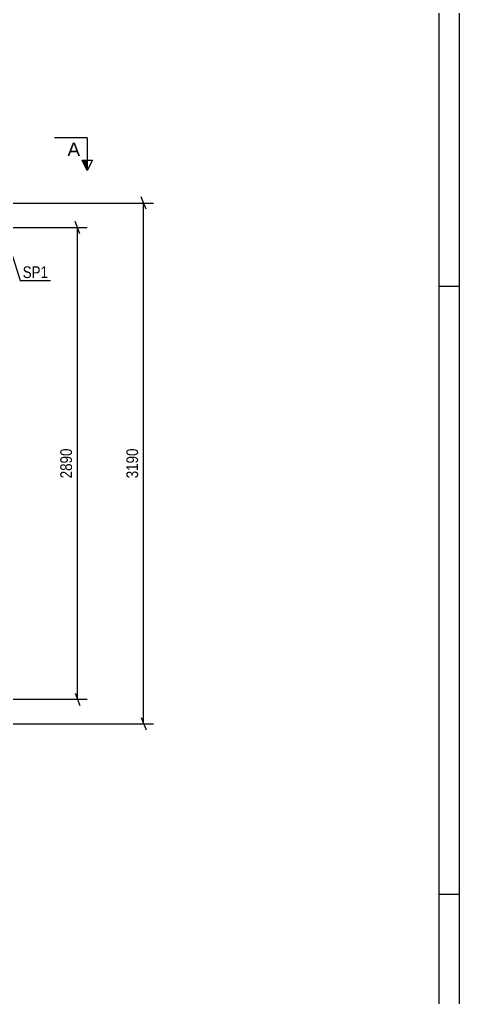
# Model space of a CAD drawing. Header units: millimetres. Extents: x -156 to 1033, y -616 to 225.
# Drawn here: x 924.6 to 1032.6, y -194.7 to 45 of the extents above; entities that cross this region are included whole.
import ezdxf

# ---------------------------------------------------------------- set-up
doc = ezdxf.new("R2010")
doc.units = ezdxf.units.MM
doc.styles.add('Arial', font='ARIAL.TTF', dxfattribs={"height": 0.2})
doc.styles.add('Arial Narrow', font='ARIALN.TTF', dxfattribs={"height": 0.2})

# ---------------------------------------------------------------- blocks, each defined once
blk = doc.blocks.new('Unknown-404205526-1162')
at = {"color": 5, "linetype": 'Continuous'}
for p, q in [((1032.58, -616.45), (1032.58, 224.55)), ((1027.58, -611.45), (1027.58, 219.55)), ((1032.58, -20.45), (1027.58, -20.45)), ((1032.58, -169.45), (1027.58, -169.45))]:
    blk.add_line(p, q, dxfattribs=at)
blk = doc.blocks.new('StraightDimension-404205526-2582 - 1399')
at = {"color": 7, "linetype": 'Continuous'}
for p, q in [((955.64, -1.5), (954.44, 1.5)), ((920.9, 0), (957.44, 0)), ((955.04, -127.6), (955.04, 0)), ((954.44, -126.1), (955.64, -129.1)), ((864.9, -127.6), (957.44, -127.6))]:
    blk.add_line(p, q, dxfattribs=at)
at = {"color": 0}
blk.add_wipeout([(954.29, -59.54), (950.09, -59.54), (950.09, -68.06), (954.29, -68.06)], dxfattribs=at)
at = {"color": 3, "style": 'Arial Narrow'}
blk.add_text('3190', height=2.863, rotation=90.0002, dxfattribs=at).set_placement((953.69, -67.46))
blk = doc.blocks.new('StraightDimension-404205526-3211 - 1399')
at = {"color": 7, "linetype": 'Continuous'}
for p, q in [((939.42, -7.5), (938.22, -4.5)), ((920.9, -6), (941.22, -6)), ((938.82, -121.6), (938.82, -6)), ((864.9, -121.6), (941.22, -121.6)), ((938.22, -120.1), (939.42, -123.1))]:
    blk.add_line(p, q, dxfattribs=at)
at = {"color": 0}
blk.add_wipeout([(938.07, -59.54), (933.87, -59.54), (933.87, -68.06), (938.07, -68.06)], dxfattribs=at)
at = {"color": 3, "style": 'Arial Narrow'}
blk.add_text('2890', height=2.863, rotation=90.0002, dxfattribs=at).set_placement((937.47, -67.46))
blk = doc.blocks.new('Mark-404205526-1724 - 1399')
at = {"color": 0}
blk.add_wipeout([(931.59, -18.37), (931.59, -15.37), (925.38, -15.37), (925.38, -18.37)], dxfattribs=at)
blk.add_wipeout([(931.59, -18.37), (931.59, -15.37), (925.38, -15.37), (925.38, -18.37)], dxfattribs=at)
at = {"color": 30, "linetype": 'Continuous'}
for p, q in [((920.33, -4.95), (924.78, -18.97)), ((924.78, -18.97), (932.19, -18.97))]:
    blk.add_line(p, q, dxfattribs=at)
at = {"color": 3, "style": 'Arial Narrow'}
blk.add_text('SP1', height=2.863, dxfattribs=at).set_placement((925.38, -18.37))
blk = doc.blocks.new('SectionMark-404205526-3306 - 1399')
at = {"color": 6, "linetype": 'Continuous'}
for p in [(941.22, 16), (942.47, 10.5)]:
    blk.add_line(p, (941.22, 8), dxfattribs=at)
at = {"color": 0, "linetype": 'Continuous'}
blk.add_wipeout([(939.47, 11.5), (939.47, 15), (936.36, 15), (936.36, 11.5)], dxfattribs=at)
at = {"linetype": 'Continuous'}
blk.add_hatch(color=6, dxfattribs=at).paths.add_polyline_path([(939.97, 10.5), (941.22, 10.5), (941.22, 8)])
at = {"color": 6, "linetype": 'Continuous'}
for p, q in [((941.22, 16), (933.22, 16)), ((939.97, 10.5), (942.47, 10.5)), ((941.22, 8), (939.97, 10.5))]:
    blk.add_line(p, q, dxfattribs=at)
at = {"color": 3, "linetype": 'Continuous', "style": 'Arial'}
blk.add_text('A', height=3.34, dxfattribs=at).set_placement((936.36, 11.5))

msp = doc.modelspace()

# ---------------------------------------------------------------- block references
msp.add_blockref('Unknown-404205526-1162', (0, 0))

# ---------------------------------------------------------------- next in the draw order: block references
for name in ['SectionMark-404205526-3306 - 1399', 'StraightDimension-404205526-2582 - 1399']:
    msp.add_blockref(name, (0, 0))

# ---------------------------------------------------------------- next in the draw order: block references
msp.add_blockref('StraightDimension-404205526-3211 - 1399', (0, 0))

# ---------------------------------------------------------------- next in the draw order: block references
msp.add_blockref('Mark-404205526-1724 - 1399', (0, 0))

doc.saveas('drawing.dxf')
